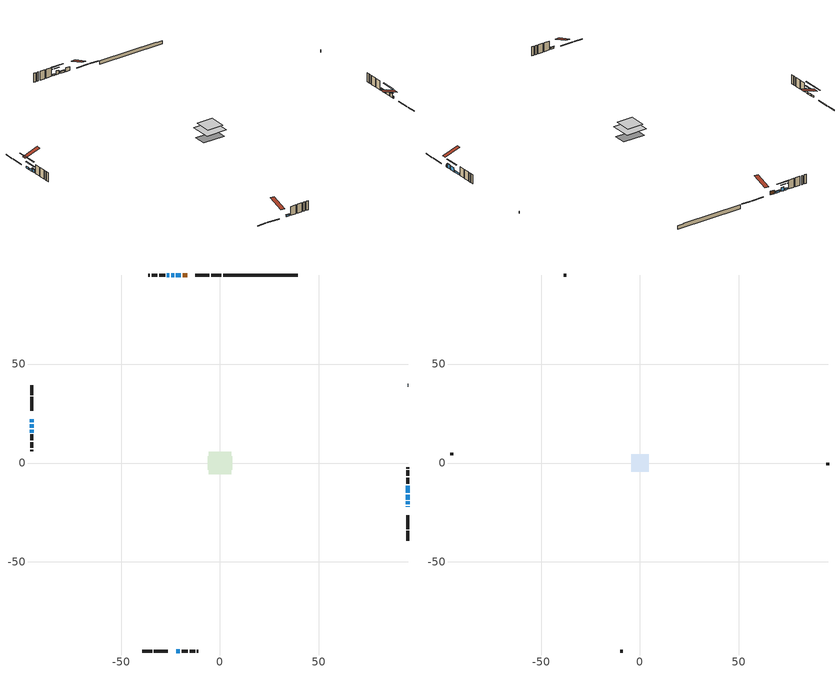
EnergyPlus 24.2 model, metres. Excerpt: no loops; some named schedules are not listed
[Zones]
conditioned space
 floor adiabatic (AdiabaticFloorConstruction): -5.63,-5.63 -5.63,5.63 5.63,5.63 5.63,-5.63 z3.66
 floor foundation (Slab1 construction): -6.1,-3.35 -6.1,3.35 6.1,3.35 6.1,-3.35 z-0.91
 wall outside (RimJoist1 construction): 0.61,94.95 -4.42,94.95 / -39.33,-94.95 -34.3,-94.95 / -94.95,39.33 -94.95,34.3 / 94.95,-39.33 94.95,-34.3 z1.22:1.52
 wall outside (RimJoist2 construction): -5.35,94.95 -12.44,94.95 / -33.37,-94.95 -26.28,-94.95 / -94.95,33.37 -94.95,26.28 / 94.95,-33.37 94.95,-26.28 z1.22:1.52
 wall outside (AdiabaticWallConstruction 1): -16.62,94.95 -18.87,94.95 z1.22:3.25
 wall outside (AdiabaticWallConstruction): 94.95,-22.11 94.95,-21.84 / 94.95,39.33 94.92,39.36 z1.22:2.44; -19.8,94.95 -22.24,94.95 / -22.11,-94.95 -20.28,-94.95 / -94.95,22.11 -94.95,20.58 / -25.62,94.95 -26.84,94.95 / -94.95,19.65 -94.95,17.82 z1.22:2.14; 94.95,-20.91 94.95,-19.39 / -23.17,94.95 -24.69,94.95 / 94.95,-18.46 94.95,-16.02 z1.22:3.35; -94.95,16.9 -94.95,15.37 z1.22:3.05; 94.95,-15.09 94.95,-11.43 z1.22:2.13
 wall outside (Wall1 construction): -27.77,94.95 -30.8,94.95 / -19.35,-94.95 -16.32,-94.95 / -94.95,14.44 -94.95,11.41 / 94.95,-10.5 94.95,-7.47 z1.22:6.1
 wall outside (Wall2 construction): -31.73,94.95 -34.55,94.95 / -15.39,-94.95 -12.57,-94.95 / -94.95,10.48 -94.95,7.66 / 94.95,-6.54 94.95,-3.72 z1.22:6.1
 wall outside (Wall3 construction): -35.48,94.95 -36.2,94.95 / -11.64,-94.95 -10.91,-94.95 / -94.95,6.73 -94.95,6.01 / 94.95,-2.79 94.95,-2.07 z1.22:6.1
 wall foundation (FoundationWall1 construction): 1.53,94.95,-0.91 1.53,94.95,1.22 35.55,94.95,1.22 35.55,94.95,0.85 39.33,94.95,0.85 39.33,94.95,-0.91
 window (WindowConstruction 9): 94.95,-22.11 94.95,-21.84 z1.22:2.44
 window (WindowConstruction 6): -19.8,94.95 -22.24,94.95 z1.22:2.13
 window (WindowConstruction 7): 94.95,-20.91 94.95,-19.39 z1.22:3.35
 window (WindowConstruction 8): -22.11,-94.95 -20.28,-94.95 z1.22:2.13
 window (WindowConstruction 11): -94.95,22.11 -94.95,20.58 z1.22:2.13
 window (WindowConstruction 10): 94.95,39.33 94.93,39.36 z1.22:2.44
 window (WindowConstruction): -23.17,94.95 -24.69,94.95 z1.22:3.35
 window (WindowConstruction 1): 94.95,-18.46 94.95,-16.02 z1.22:3.35
 window (WindowConstruction 2): -25.62,94.95 -26.84,94.95 z1.22:2.13
 window (WindowConstruction 3): -94.95,19.65 -94.95,17.82 z1.22:2.13
 window (WindowConstruction 4): -94.95,16.9 -94.95,15.37 z1.22:3.05
 window (WindowConstruction 5): 94.95,-15.09 94.95,-11.43 z1.22:2.13
 door (Door): -16.62,94.95 -18.87,94.95 z1.22:3.25
 ceiling adiabatic (AdiabaticFloorConstruction): 5.63,-5.63 5.63,5.63 -5.63,5.63 -5.63,-5.63 z3.66
attic - vented
 floor to conditioned space (Floor1 construction Reversed): -4.52,-4.52 -4.52,4.52 4.52,4.52 4.52,-4.52 z6.1
 wall outside (Wall4 construction): -37.13,94.95 -38.4,94.95 / -9.99,-94.95 -8.72,-94.95 / -94.95,5.08 -94.95,3.81 / 94.95,-1.14 94.95,0.13 z1.22:6.1
 roof outside (Roof1 construction): -15.69,94.95,6.1 -15.69,86.15,9.03 -13.37,86.15,9.03 -13.37,94.95,6.1; -23.04,-94.95,6.1 -23.04,-86.15,9.03 -25.36,-86.15,9.03 -25.36,-94.95,6.1; -94.95,23.04,6.1 -86.15,23.04,9.03 -86.15,25.36,9.03 -94.95,25.36,6.1; 94.95,-23.04,6.1 86.15,-23.04,9.03 86.15,-25.36,9.03 94.95,-25.36,6.1
shading: -22.44,94.95 -19.6,94.95 -19.6,95.36 -22.44,95.36 z2.34; 94.95,-19.19 94.95,-21.11 95.36,-21.11 95.36,-19.19 z3.55; -20.08,-94.95 -22.31,-94.95 -22.31,-95.36 -20.08,-95.36 z2.34; -94.95,15.5 -94.95,27.19 -95.36,27.19 -95.36,15.5 z7.22; -27.33,94.95 -20.53,94.95 -20.53,95.36 -27.33,95.36 z5.99; 94.95,-13.38 94.95,-21.1 95.36,-21.1 95.36,-13.38 z5.99; -29.48,94.95 -22.98,94.95 -22.98,95.36 -29.48,95.36 z4.77; -94.95,15.18 -94.95,22.29 -95.36,22.29 -95.36,15.18 z4.77; -94.95,15.17 -94.95,17.1 -95.36,17.1 -95.36,15.17 z3.25; 94.95,-11.23 94.95,-15.29 95.36,-15.29 95.36,-11.23 z2.34
[Building]
Building 1: Terrain=Suburbs
[Site:Location]
Toronto City Centre_ON: Latitude {deg}=43.63; Longitude {deg}=-79.39; Time Zone {hr}=-5; Elevation {m}=77; Keep Site Location Information=Yes
[Site:GroundTemperature:Shallow]
5.01852, 3.26908, 3.12898, 3.95918, 7.29196, 10.6092, 13.4851, 15.3069, 15.4617, 13.9799, 11.1774, 7.9619
[Site:WaterMainsTemperature]
Calculation Method=Schedule; Temperature Schedule=mains temperature schedule
[Material] Roughness=Rough; Thermal Absorptance=0.9
Name | Thickness {m} | Conductivity {W/m-K} | Density {kg/m3} | Specific Heat {J/kg-K} | Solar Absorptance | Visible Absorptance
asphalt or fiberglass shingles | 0.00635 | 0.162714 | 1121.4 | 1465.45 | 0.4 | 0.4
ceiling stud and cavity | 0.1397 | 0.0800577 | 65.682 | 1177.47 | 0.7 | 0.7
concrete 4.0 in. | 0.1016 | 1.803125 | 2242.8 | 837.4 | 0.7 | 0.7
concrete 8.0 in. | 0.2032 | 1.803125 | 2242.8 | 837.4 | 0.7 | 0.7
door material | 0.04445 | 0.327969 | 512.64 | 1214.23 | 0.7 | 0.7
exterior vertical ins | 0.0219533 | 0.029427 | 32.04 | 1214.23 | 0.7 | 0.7
floor covering | 0.0127 | 0.0433444 | 54.468 | 1339.84 | 0.6 | 0.6
floor rigid ins; wall rigid ins | 0.512978 | 0.029427 | 32.04 | 1214.23 | 0.7 | 0.7
floor stud and cavity | 0.1397 | 1.75129 | 37.0049 | 1207.88 | 0.7 | 0.7
furniture material conditioned space 1 | 0.1524 | 0.115458 | 640.8 | 1214.23 | 0.6 | 0.6
gypsum board | 0.0127 | 0.160291 | 801 | 837.4 | 0.6 | 0.6
gypsum board 1 | 0.0127 | 0.160291 | 801 | 837.4 | 0.7 | 0.7
osb sheathing 0.5 in. | 0.0127 | 0.115458 | 512.64 | 1214.23 | 0.7 | 0.7
osb sheathing 0.75 in. | 0.01905 | 0.115458 | 512.64 | 1214.23 | 0.7 | 0.7
osb sheathing 2.0 in. | 0.0508 | 0.115458 | 512.64 | 1214.23 | 0.7 | 0.7
rim joist rigid ins | 0.051816 | 0.029427 | 32.04 | 1214.23 | 0.7 | 0.7
rim joist stud and cavity | 0.0508 | 0.0379815 | 125.044 | 1163.47 | 0.6 | 0.6
rim joist stud and cavity 1 | 0.0508 | 0.275866 | 125.044 | 1163.47 | 0.6 | 0.6
wall stud and cavity | 0.1397 | 0.0823866 | 139.0536 | 1170.24 | 0.7 | 0.7
wall stud and cavity 1 | 0.1397 | 0.0829032 | 139.0536 | 1170.24 | 0.7 | 0.7
wall stud and cavity 2 | 0.1397 | 0.0839559 | 139.0536 | 1170.24 | 0.7 | 0.7
wall stud and cavity 3 | 0.0889 | 6.1454 | 50.32683 | 1063.81 | 0.6 | 0.6
wall stud and cavity 4 | 0.0889 | 0.380278 | 52.3479 | 1209.89 | 0.7 | 0.7
wall stud and cavity 5 | 0.0889 | 0.391764 | 83.0341 | 1211.67 | 0.7 | 0.7
wood siding | 0.0254 | 0.102417 | 544.68 | 1172.36 | 0.4 | 0.4
wood siding 1 | 0.00254 | 0.102417 | 544.68 | 1172.36 | 0.4 | 0.4
wood siding 2; wood siding 3; wood siding 4 | 0.0254 | 0.102417 | 544.68 | 1172.36 | 0.7 | 0.7
[WindowMaterial:SimpleGlazingSystem]
Name | U-Factor {W/m2-K} | Solar Heat Gain Coefficient
WindowMaterial | 3.31198 | 0.58
WindowMaterial 1 | 3.308 | 0.71
WindowMaterial 10 | 3.4755 | 0.57
WindowMaterial 2 | 3.332986 | 0.65
WindowMaterial 3 | 3.32901 | 0.67
WindowMaterial 4 | 3.31652 | 0.69
WindowMaterial 5 | 3.338664 | 0.64
WindowMaterial 6 | 3.09962 | 0.65
WindowMaterial 7 | 3.31425 | 0.7
WindowMaterial 8 | 3.32788 | 0.36
WindowMaterial 9 | 3.24838 | 0.28
[Construction]
AdiabaticFloorConstruction: floor stud and cavity, floor rigid ins, osb sheathing 0.75 in., floor covering
AdiabaticWallConstruction: wood siding 3, wall rigid ins, wall stud and cavity 4, gypsum board
AdiabaticWallConstruction 1: wood siding 4, wall rigid ins, wall stud and cavity 4, gypsum board
Door: door material
Floor1 construction Reversed: gypsum board, ceiling stud and cavity
FoundationWall1 construction: concrete 8.0 in., gypsum board 1
furniture construction conditioned space 1: furniture material conditioned space 1
PartitionWallConstruction: gypsum board, wall stud and cavity 5, gypsum board
RimJoist1 construction: wood siding 2, osb sheathing 2.0 in., rim joist stud and cavity
RimJoist2 construction: wood siding 2, rim joist rigid ins, osb sheathing 2.0 in., rim joist stud and cavity 1
Roof1 construction: asphalt or fiberglass shingles
Slab1 construction: concrete 4.0 in.
Wall1 construction: wood siding, osb sheathing 0.5 in., wall stud and cavity, gypsum board
Wall2 construction: wood siding, osb sheathing 0.5 in., wall stud and cavity 1, gypsum board
Wall3 construction: wood siding, osb sheathing 0.5 in., wall stud and cavity 2, gypsum board
Wall4 construction: wood siding 1, wall stud and cavity 3
WindowConstruction: WindowMaterial
WindowConstruction 1: WindowMaterial 1
WindowConstruction 10: WindowMaterial 9
WindowConstruction 11: WindowMaterial 10
WindowConstruction 2: WindowMaterial 2
WindowConstruction 3: WindowMaterial 3
WindowConstruction 4: WindowMaterial 4
WindowConstruction 5; WindowConstruction 8: WindowMaterial 5
WindowConstruction 6: WindowMaterial 6
WindowConstruction 7: WindowMaterial 7
WindowConstruction 9: WindowMaterial 8
[Zone] Multiplier=1; Part of Total Floor Area=Yes
Name | Volume {m3}
attic - vented | 38.9565
conditioned space | 522
[Space]
Name | Zone | Volume {m3}
attic - vented 1 | attic - vented | 38.9565
conditioned space 1 | conditioned space | 522
[ZoneInfiltration:EffectiveLeakageArea]
infil attic - vented 1: Zone or Space=attic - vented 1; Schedule=Always On Discrete; Effective Air Leakage Area {cm2}=3442.11; Stack Coefficient=0.000543254; Wind Coefficient=1.57479e-05
[ZoneMixing]
whole house fan mix: Zone or Space=attic - vented; Schedule=Always On Continuous; Design Flow Rate Calculation Method=Flow/Zone; Design Flow Rate {m3/s}=0; Source Zone or Space=conditioned space
[SurfaceProperty:ExposedFoundationPerimeter]
Slab1: Exposed Perimeter Calculation Method=TotalExposedPerimeter; Total Exposed Perimeter {m}=37.796
[InternalMass] Zone or ZoneList=conditioned space; Space or SpaceList=conditioned space 1
Name | Construction | Surface Area {m2}
furniture mass conditioned space 1 | furniture construction conditioned space 1 | 83.4002
partition wall mass | PartitionWallConstruction | 208.5
[Lights]
interior lighting: Zone or ZoneList or Space or SpaceList=conditioned space 1; Schedule=interior lighting schedule; Design Level Calculation Method=LightingLevel; Lighting Level {W}=343.2; Return Air Fraction=0; Fraction Radiant=0.6; Fraction Visible=0.2; Fraction Replaceable=1
[People]
occupants: Zone or ZoneList or Space or SpaceList=conditioned space 1; Number of People Schedule=occupants schedule; Number of People Calculation Method=People; Number of People=3; Fraction Radiant=0.314171; Sensible Heat Fraction=0.56303; Activity Level Schedule=occupants activity schedule; Carbon Dioxide Generation Rate {m3/s-W}=0; Enable ASHRAE 55 Comfort Warnings=No; Mean Radiant Temperature Calculation Type=EnclosureAveraged
[ElectricEquipment] Zone or ZoneList or Space or SpaceList=conditioned space 1; Design Level Calculation Method=EquipmentLevel
Name | Schedule | Design Level {W} | Fraction Latent | Fraction Radiant | Fraction Lost
clothes dryer | clothes dryer schedule | 140.772 | 0.015 | 0.081 | 0.85
clothes washer | clothes washer schedule | 32.1985 | 0.03 | 0.162 | 0.7
cooking range | cooking range schedule | 215.147 | 0.08 | 0.432 | 0.2
dishwasher | dishwasher schedule | 66.8632 | 0.3 | 0.18 | 0.4
fridge | fridge schedule | 72.9452 | 0 | 0.6 | 0
mech vent bath fan 0 | mech vent bath fan 0 schedule | 50.2 | 0 | 0 | 1
mech vent bath fan 1 | mech vent bath fan 1 schedule | 50.2 | 0 | 0 | 1
mech vent house fan | mech vent house fan schedule | 0 | 0 | 0 | 1
mech vent house fan cfis | mech vent house fan cfis schedule | 0 | 0 | 0 | 0
mech vent range fan 0 | mech vent range fan 0 schedule | 57 | 0 | 0 | 1
misc plug loads | misc plug loads schedule | 494.7 | 0.045 | 0.513 | 0.1
whole house fan | Always On Discrete | 0 | 0 | 0 | 1
[OtherEquipment] Zone or ZoneList or Space or SpaceList=conditioned space 1; Design Level Calculation Method=EquipmentLevel
Name | Fuel Type | Schedule | Design Level {W} | Fraction Latent | Fraction Radiant | Fraction Lost
clothes dryer 1 | Electricity | clothes dryer schedule | 0 | 0.015 | 0.081 | 0.85
cooking range 1 | Electricity | cooking range schedule | 0 | 0.08 | 0.432 | 0.2
general water use latent | None | general water use schedule | 62.594 | 1 | 0 | 0
general water use sensible | None | general water use schedule | -61.6891 | 0 | 0.6 | 0
mech vent house fan latent load | None | Always On Discrete | 0 | 1 | 0 | 0
mech vent house fan sensible load | None | Always On Discrete | 0 | 0 | 0 | 0
water heater energy adjustment1 | NaturalGas | Always On Discrete | 0.01 | 0 | 0 | 1
[ZoneInfiltration:DesignFlowRate] Zone or ZoneList or Space or SpaceList=conditioned space 1; Schedule=Always On Discrete; Design Flow Rate Calculation Method=Flow/Zone; Design Flow Rate {m3/s}=0
infil flow; natural vent flow; whole house fan flow
[AvailabilityManager:Scheduled]
central ac and furnace airloop Availability Manager: Schedule=Always On Discrete
[Foundation:Kiva]
Foundation Kiva 1: Initial Indoor Air Temperature {C}=18; Wall Height Above Grade {m}=1.21999; Wall Depth Below Slab {m}=0.2032; Custom Block Material Name 1=exterior vertical ins; Custom Block Depth 1 {m}=2.13; Custom Block X Position 1 {m}=0.2159; Custom Block Z Position 1 {m}=0
[Foundation:Kiva:Settings]
Soil Conductivity {W/m-K}=0.849921; Soil Density {kg/m3}=1842.3; Soil Specific Heat {J/kg-K}=418.7; Ground Solar Absorptivity=0.9; Ground Thermal Absorptivity=0.9; Ground Surface Roughness {m}=0.03; Far-Field Width {m}=40; Deep-Ground Boundary Condition=ZeroFlux; Deep-Ground Depth {m}=40; Minimum Cell Dimension {m}=0.2; Maximum Cell Growth Coefficient=3; Simulation Timestep=Timestep
[Exterior:Lights]
exterior lighting: Schedule=exterior lighting schedule; Design Level {W}=75.6
[EnergyManagementSystem:GlobalVariable]
central_ac_and_furnace_airloop_Fan_RTF
infil_program_Qfan
infil_program_Qinf
natural_vent_program_Qnv
natural_vent_program_Qwhf
[EnergyManagementSystem:Sensor]
Name | Output:Variable or Output:Meter Index Key | Output:Variable or Output:Meter
airflow_gain | infil flow | Infiltration Sensible Heat Gain Energy
airflow_gain_1 | natural vent flow | Infiltration Sensible Heat Gain Energy
airflow_gain_2 | whole house fan flow | Infiltration Sensible Heat Gain Energy
airflow_loss | infil flow | Infiltration Sensible Heat Loss Energy
airflow_loss_1 | natural vent flow | Infiltration Sensible Heat Loss Energy
airflow_loss_2 | whole house fan flow | Infiltration Sensible Heat Loss Energy
clg_load_cond |  | Cooling:EnergyTransfer:Zone:CONDITIONED SPACE
clg_sp_s; clg_sp_s_1 | cooling setpoint | Schedule Value
clothes_dryer_exhaust_0_sch_s | clothes dryer exhaust 0 schedule | Schedule Value
cool_season | cooling season schedule | Schedule Value
htg_load_cond |  | Heating:EnergyTransfer:Zone:CONDITIONED SPACE
htg_sp_s; htg_sp_s_1 | heating setpoint | Schedule Value
ig_ee_conv | clothes dryer | Electric Equipment Convective Heating Energy
ig_ee_conv_2 | cooking range | Electric Equipment Convective Heating Energy
ig_ee_conv_4 | fridge | Electric Equipment Convective Heating Energy
ig_ee_conv_5 | misc plug loads | Electric Equipment Convective Heating Energy
ig_ee_conv_6 | whole house fan | Electric Equipment Convective Heating Energy
ig_ee_rad | clothes dryer | Electric Equipment Radiant Heating Energy
ig_ee_rad_2 | cooking range | Electric Equipment Radiant Heating Energy
ig_ee_rad_4 | fridge | Electric Equipment Radiant Heating Energy
ig_ee_rad_5 | misc plug loads | Electric Equipment Radiant Heating Energy
ig_ee_rad_6 | whole house fan | Electric Equipment Radiant Heating Energy
ig_lgt_conv | interior lighting | Lights Convective Heating Energy
ig_lgt_rad | interior lighting | Lights Radiant Heating Energy
ig_lgt_vis | interior lighting | Lights Visible Radiation Heating Energy
ig_oe_conv | clothes dryer 1 | Other Equipment Convective Heating Energy
ig_oe_conv_1 | cooking range 1 | Other Equipment Convective Heating Energy
ig_oe_conv_2 | general water use latent | Other Equipment Convective Heating Energy
ig_oe_conv_3 | general water use sensible | Other Equipment Convective Heating Energy
ig_oe_conv_4 | water heater energy adjustment1 | Other Equipment Convective Heating Energy
ig_oe_rad | clothes dryer 1 | Other Equipment Radiant Heating Energy
ig_oe_rad_1 | cooking range 1 | Other Equipment Radiant Heating Energy
ig_oe_rad_2 | general water use latent | Other Equipment Radiant Heating Energy
ig_oe_rad_3 | general water use sensible | Other Equipment Radiant Heating Energy
ig_oe_rad_4 | water heater energy adjustment1 | Other Equipment Radiant Heating Energy
ig_ppl_conv | occupants | People Convective Heating Energy
ig_ppl_rad | occupants | People Radiant Heating Energy
im_conv | furniture mass conditioned space 1 | Surface Inside Face Convection Heat Gain Energy
im_conv_1 | partition wall mass | Surface Inside Face Convection Heat Gain Energy
im_ig | furniture mass conditioned space 1 | Surface Inside Face Internal Gains Radiation Heat Gain Energy
im_ig_1 | partition wall mass | Surface Inside Face Internal Gains Radiation Heat Gain Energy
im_lgt | furniture mass conditioned space 1 | Surface Inside Face Lights Radiation Heat Gain Energy
im_lgt_1 | partition wall mass | Surface Inside Face Lights Radiation Heat Gain Energy
im_sol | furniture mass conditioned space 1 | Surface Inside Face Solar Radiation Heat Gain Energy
im_sol_1 | partition wall mass | Surface Inside Face Solar Radiation Heat Gain Energy
im_surf | furniture mass conditioned space 1 | Surface Inside Face Net Surface Thermal Radiation Heat Gain Energy
im_surf_1 | partition wall mass | Surface Inside Face Net Surface Thermal Radiation Heat Gain Energy
mech_vent_bath_fan_0_sch_s | mech vent bath fan 0 schedule | Schedule Value
mech_vent_bath_fan_1_sch_s | mech vent bath fan 1 schedule | Schedule Value
mech_vent_range_fan_0_sch_s | mech vent range fan 0 schedule | Schedule Value
mv_conv | mech vent bath fan 0 | Electric Equipment Convective Heating Energy
mv_conv_1 | mech vent bath fan 1 | Electric Equipment Convective Heating Energy
mv_conv_2 | mech vent house fan | Electric Equipment Convective Heating Energy
mv_conv_3 | mech vent house fan cfis | Electric Equipment Convective Heating Energy
mv_conv_4 | mech vent range fan 0 | Electric Equipment Convective Heating Energy
mv_conv_5 | mech vent house fan latent load | Other Equipment Convective Heating Energy
mv_conv_6 | mech vent house fan sensible load | Other Equipment Convective Heating Energy
mv_rad | mech vent bath fan 0 | Electric Equipment Radiant Heating Energy
mv_rad_1 | mech vent bath fan 1 | Electric Equipment Radiant Heating Energy
mv_rad_2 | mech vent house fan | Electric Equipment Radiant Heating Energy
mv_rad_3 | mech vent house fan cfis | Electric Equipment Radiant Heating Energy
mv_rad_4 | mech vent range fan 0 | Electric Equipment Radiant Heating Energy
mv_rad_5 | mech vent house fan latent load | Other Equipment Radiant Heating Energy
mv_rad_6 | mech vent house fan sensible load | Other Equipment Radiant Heating Energy
natural_vent_s | natural vent schedule | Schedule Value
out_pb_s |  | Site Outdoor Air Barometric Pressure
out_wt_s |  | Site Outdoor Air Humidity Ratio
site_vw_s |  | Site Wind Speed
ss_back_out | Window1 | Surface Window Shortwave from Zone Back Out Window Heat Transfer Rate
ss_back_out_1 | Window12 | Surface Window Shortwave from Zone Back Out Window Heat Transfer Rate
ss_back_out_10 | Window7 | Surface Window Shortwave from Zone Back Out Window Heat Transfer Rate
ss_back_out_11 | Window8 | Surface Window Shortwave from Zone Back Out Window Heat Transfer Rate
ss_back_out_2 | Window14 | Surface Window Shortwave from Zone Back Out Window Heat Transfer Rate
ss_back_out_3 | Window15 | Surface Window Shortwave from Zone Back Out Window Heat Transfer Rate
ss_back_out_4 | Window17 | Surface Window Shortwave from Zone Back Out Window Heat Transfer Rate
ss_back_out_5 | Window2 | Surface Window Shortwave from Zone Back Out Window Heat Transfer Rate
ss_back_out_6 | Window3 | Surface Window Shortwave from Zone Back Out Window Heat Transfer Rate
ss_back_out_7 | Window4 | Surface Window Shortwave from Zone Back Out Window Heat Transfer Rate
ss_back_out_8 | Window5 | Surface Window Shortwave from Zone Back Out Window Heat Transfer Rate
ss_back_out_9 | Window6 | Surface Window Shortwave from Zone Back Out Window Heat Transfer Rate
ss_conv | Door1 | Surface Inside Face Convection Heat Gain Energy
ss_conv_1 | Window1 | Surface Inside Face Convection Heat Gain Energy
ss_conv_10 | Window6 | Surface Inside Face Convection Heat Gain Energy
ss_conv_11 | Window7 | Surface Inside Face Convection Heat Gain Energy
ss_conv_12 | Window8 | Surface Inside Face Convection Heat Gain Energy
ss_conv_2 | Window12 | Surface Inside Face Convection Heat Gain Energy
ss_conv_3 | Window14 | Surface Inside Face Convection Heat Gain Energy
ss_conv_4 | Window15 | Surface Inside Face Convection Heat Gain Energy
ss_conv_5 | Window17 | Surface Inside Face Convection Heat Gain Energy
ss_conv_6 | Window2 | Surface Inside Face Convection Heat Gain Energy
ss_conv_7 | Window3 | Surface Inside Face Convection Heat Gain Energy
ss_conv_8 | Window4 | Surface Inside Face Convection Heat Gain Energy
ss_conv_9 | Window5 | Surface Inside Face Convection Heat Gain Energy
ss_ig | Door1 | Surface Inside Face Internal Gains Radiation Heat Gain Energy
ss_ig_1 | Window1 | Surface Inside Face Internal Gains Radiation Heat Gain Energy
ss_ig_10 | Window6 | Surface Inside Face Internal Gains Radiation Heat Gain Energy
ss_ig_11 | Window7 | Surface Inside Face Internal Gains Radiation Heat Gain Energy
ss_ig_12 | Window8 | Surface Inside Face Internal Gains Radiation Heat Gain Energy
ss_ig_2 | Window12 | Surface Inside Face Internal Gains Radiation Heat Gain Energy
ss_ig_3 | Window14 | Surface Inside Face Internal Gains Radiation Heat Gain Energy
ss_ig_4 | Window15 | Surface Inside Face Internal Gains Radiation Heat Gain Energy
ss_ig_5 | Window17 | Surface Inside Face Internal Gains Radiation Heat Gain Energy
ss_ig_6 | Window2 | Surface Inside Face Internal Gains Radiation Heat Gain Energy
ss_ig_7 | Window3 | Surface Inside Face Internal Gains Radiation Heat Gain Energy
ss_ig_8 | Window4 | Surface Inside Face Internal Gains Radiation Heat Gain Energy
ss_ig_9 | Window5 | Surface Inside Face Internal Gains Radiation Heat Gain Energy
ss_lgt | Door1 | Surface Inside Face Lights Radiation Heat Gain Energy
ss_sol | Door1 | Surface Inside Face Solar Radiation Heat Gain Energy
ss_surf | Door1 | Surface Inside Face Net Surface Thermal Radiation Heat Gain Energy
ss_surf_1 | Window1 | Surface Inside Face Net Surface Thermal Radiation Heat Gain Energy
ss_surf_10 | Window6 | Surface Inside Face Net Surface Thermal Radiation Heat Gain Energy
ss_surf_11 | Window7 | Surface Inside Face Net Surface Thermal Radiation Heat Gain Energy
ss_surf_12 | Window8 | Surface Inside Face Net Surface Thermal Radiation Heat Gain Energy
ss_surf_2 | Window12 | Surface Inside Face Net Surface Thermal Radiation Heat Gain Energy
ss_surf_3 | Window14 | Surface Inside Face Net Surface Thermal Radiation Heat Gain Energy
ss_surf_4 | Window15 | Surface Inside Face Net Surface Thermal Radiation Heat Gain Energy
ss_surf_5 | Window17 | Surface Inside Face Net Surface Thermal Radiation Heat Gain Energy
ss_surf_6 | Window2 | Surface Inside Face Net Surface Thermal Radiation Heat Gain Energy
ss_surf_7 | Window3 | Surface Inside Face Net Surface Thermal Radiation Heat Gain Energy
ss_surf_8 | Window4 | Surface Inside Face Net Surface Thermal Radiation Heat Gain Energy
ss_surf_9 | Window5 | Surface Inside Face Net Surface Thermal Radiation Heat Gain Energy
ss_trans_in | Window1 | Surface Window Transmitted Solar Radiation Rate
ss_trans_in_1 | Window12 | Surface Window Transmitted Solar Radiation Rate
ss_trans_in_10 | Window7 | Surface Window Transmitted Solar Radiation Rate
ss_trans_in_11 | Window8 | Surface Window Transmitted Solar Radiation Rate
ss_trans_in_2 | Window14 | Surface Window Transmitted Solar Radiation Rate
ss_trans_in_3 | Window15 | Surface Window Transmitted Solar Radiation Rate
ss_trans_in_4 | Window17 | Surface Window Transmitted Solar Radiation Rate
ss_trans_in_5 | Window2 | Surface Window Transmitted Solar Radiation Rate
ss_trans_in_6 | Window3 | Surface Window Transmitted Solar Radiation Rate
ss_trans_in_7 | Window4 | Surface Window Transmitted Solar Radiation Rate
ss_trans_in_8 | Window5 | Surface Window Transmitted Solar Radiation Rate
ss_trans_in_9 | Window6 | Surface Window Transmitted Solar Radiation Rate
ss_trans_out | Window1 | Surface Inside Face Initial Transmitted Diffuse Transmitted Out Window Solar Radiation Rate
ss_trans_out_1 | Window12 | Surface Inside Face Initial Transmitted Diffuse Transmitted Out Window Solar Radiation Rate
ss_trans_out_10 | Window7 | Surface Inside Face Initial Transmitted Diffuse Transmitted Out Window Solar Radiation Rate
ss_trans_out_11 | Window8 | Surface Inside Face Initial Transmitted Diffuse Transmitted Out Window Solar Radiation Rate
ss_trans_out_2 | Window14 | Surface Inside Face Initial Transmitted Diffuse Transmitted Out Window Solar Radiation Rate
ss_trans_out_3 | Window15 | Surface Inside Face Initial Transmitted Diffuse Transmitted Out Window Solar Radiation Rate
